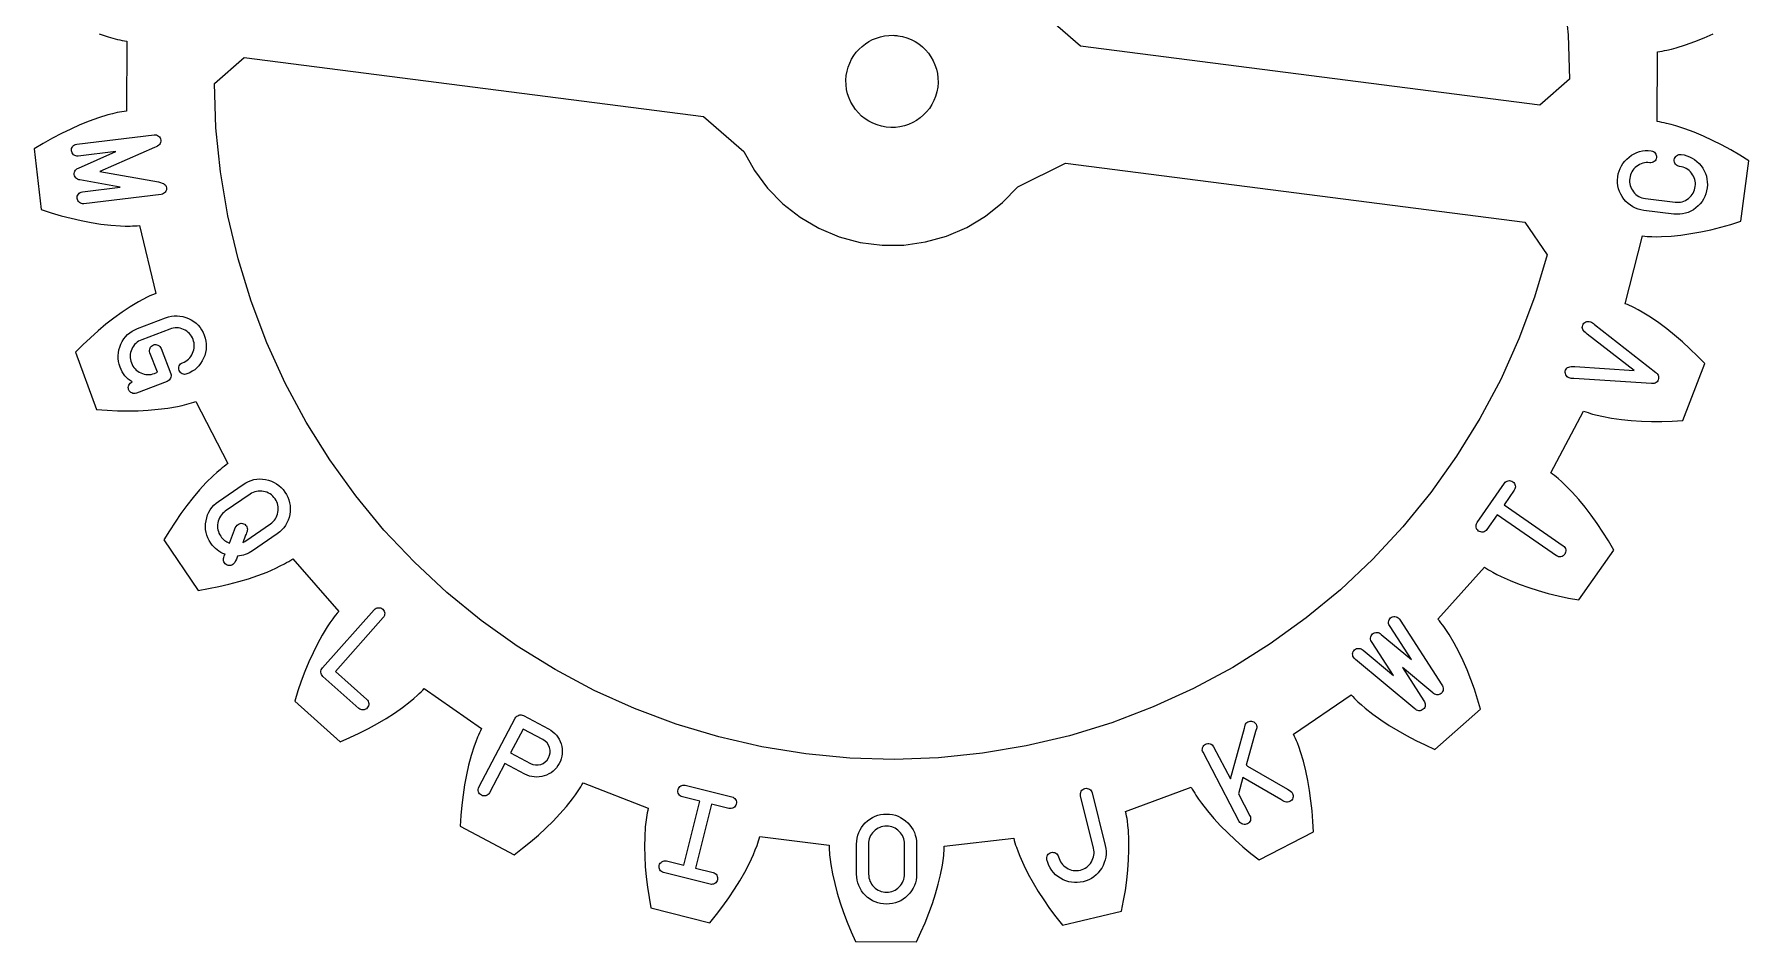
# Model space of a CAD drawing. Extents: x 6 to 255, y 30 to 363.
# Drawn here: x 5.6 to 88.7, y 279.6 to 323.5 of the extents above; entities that cross this region are included whole.
import ezdxf

# ---------------------------------------------------------------- set-up
doc = ezdxf.new("R2010")
doc.units = 0
doc.layers.add('Cut', color=7, linetype='CONTINUOUS')
doc.layers.add('Engrave', color=7, linetype='CONTINUOUS')

msp = doc.modelspace()

# ---------------------------------------------------------------- linework, layer by layer
at = {"layer": 'Cut', "color": 7}
for p, q in [((79.739878, 325.60478), (79.957479, 323.467344)), ((56.3339, 322.924508), (54.38237, 324.615007)), ((8.777805, 323.514093), (9.227017, 323.368965)), ((9.227017, 323.368965), (9.452274, 323.305539)), ((9.452274, 323.305539), (9.678012, 323.249955)), ((9.678012, 323.249955), (9.790644, 323.225075)), ((9.790644, 323.225075), (9.9042, 323.202909)), ((9.9042, 323.202909), (10.017735, 323.183005)), ((10.017735, 323.183005), (10.130824, 323.166719)), ((10.130824, 323.166719), (10.107302, 319.780741)), ((47.261577, 323.448667), (47.261671, 323.448655)), ((79.957479, 323.467344), (80.034381, 321.319959)), ((86.099423, 323.142746), (86.547275, 323.324249)), ((86.547275, 323.324249), (86.99375, 323.523748)), ((14.36501, 321.114956), (15.808518, 322.369832)), ((15.808518, 322.369832), (15.808486, 322.36975)), ((15.808486, 322.36975), (38.065021, 319.510785)), ((78.590434, 320.065546), (56.3339, 322.924508)), ((84.267859, 319.266924), (84.291372, 322.653356)), ((84.291372, 322.653356), (84.405337, 322.667937)), ((84.405337, 322.667937), (84.518783, 322.685937)), ((84.518783, 322.685937), (84.632357, 322.706795)), ((84.632357, 322.706795), (84.745496, 322.729865)), ((84.745496, 322.729865), (84.972181, 322.782898)), ((84.972181, 322.782898), (85.1983, 322.84271)), ((85.1983, 322.84271), (85.649755, 322.981596)), ((85.649755, 322.981596), (86.099423, 323.142746)), ((14.441915, 318.968026), (14.36501, 321.114956)), ((80.034381, 321.319959), (78.590434, 320.065546)), ((7.851773, 319.11028), (7.404835, 318.911391)), ((8.299632, 319.291781), (7.851773, 319.11028)), ((8.749746, 319.452874), (8.299632, 319.291781)), ((9.200764, 319.591816), (8.749746, 319.452874)), ((9.426954, 319.651619), (9.200764, 319.591816)), ((9.653138, 319.704477), (9.426954, 319.651619)), ((9.766677, 319.727495), (9.653138, 319.704477)), ((9.880228, 319.748356), (9.766677, 319.727495)), ((9.993768, 319.766345), (9.880228, 319.748356)), ((10.107302, 319.780741), (9.993768, 319.766345)), ((38.065021, 319.510785), (40.016995, 317.819822)), ((84.381508, 319.251079), (84.267859, 319.266924)), ((84.495114, 319.231166), (84.381508, 319.251079)), ((84.60819, 319.209002), (84.495114, 319.231166)), ((84.721396, 319.184108), (84.60819, 319.209002)), ((84.947238, 319.128031), (84.721396, 319.184108)), ((85.172438, 319.065092), (84.947238, 319.128031)), ((85.621659, 318.919963), (85.172438, 319.065092)), ((6.077134, 318.21293), (5.639241, 317.948748)), ((6.517741, 318.461735), (6.077134, 318.21293)), ((6.96061, 318.694705), (6.517741, 318.461735)), ((7.404835, 318.911391), (6.96061, 318.694705)), ((14.659505, 316.830136), (14.441915, 318.968026)), ((86.069047, 318.752555), (85.621659, 318.919963)), ((86.514624, 318.565261), (86.069047, 318.752555)), ((86.958405, 318.359516), (86.514624, 318.565261)), ((87.399943, 318.137053), (86.958405, 318.359516)), ((5.639241, 317.948748), (5.974447, 315.016042)), ((40.016995, 317.819822), (40.533142, 316.894267)), ((87.839183, 317.897641), (87.399943, 318.137053)), ((88.276174, 317.64295), (87.839183, 317.897641)), ((88.710901, 317.372502), (88.276174, 317.64295)), ((88.334986, 314.444773), (88.710901, 317.372502)), ((15.015973, 314.711243), (14.659505, 316.830136)), ((40.533142, 316.894267), (41.167825, 316.04517)), ((53.290427, 316.114967), (55.606113, 317.257205)), ((55.606113, 317.257205), (77.862646, 314.39824)), ((41.167825, 316.04517), (41.910168, 315.288347)), ((52.556677, 315.349566), (53.290427, 316.114967)), ((5.974447, 315.016042), (6.461195, 314.85771)), ((6.461195, 314.85771), (6.946571, 314.714643)), ((41.910168, 315.288347), (42.746143, 314.636929)), ((51.72839, 314.68912), (52.556677, 315.349566)), ((6.946571, 314.714643), (7.430164, 314.587613)), ((7.430164, 314.587613), (7.912391, 314.476805)), ((7.912391, 314.476805), (8.392344, 314.383535)), ((8.392344, 314.383535), (8.870046, 314.307991)), ((8.870046, 314.307991), (9.344127, 314.252803)), ((9.344127, 314.252803), (9.815493, 314.219316)), ((9.815493, 314.219316), (10.049357, 314.212078)), ((10.049357, 314.212078), (10.281407, 314.211969)), ((10.281407, 314.211969), (10.397224, 314.214681)), ((10.397224, 314.214681), (10.512576, 314.220108)), ((10.512576, 314.220108), (10.627487, 314.228252)), ((10.627487, 314.228252), (10.741476, 314.239476)), ((10.741476, 314.239476), (11.52905, 310.946232)), ((15.510414, 312.620397), (15.015973, 314.711243)), ((42.746143, 314.636929), (43.66173, 314.103136)), ((43.66173, 314.103136), (44.640211, 313.695558)), ((49.845644, 313.725102), (50.819136, 314.144005)), ((50.819136, 314.144005), (51.72839, 314.68912)), ((77.862646, 314.39824), (78.942454, 312.819483)), ((86.389799, 313.932522), (86.873383, 314.036623)), ((86.873383, 314.036623), (87.358772, 314.157018)), ((87.358772, 314.157018), (87.845978, 314.293227)), ((87.845978, 314.293227), (88.334986, 314.444773)), ((44.640211, 313.695558), (45.663943, 313.42154)), ((45.663943, 313.42154), (46.715236, 313.286736)), ((46.715236, 313.286736), (47.775152, 313.293089)), ((47.775152, 313.293089), (48.824637, 313.440108)), ((48.824637, 313.440108), (49.845644, 313.725102)), ((82.72491, 310.452533), (83.557724, 313.734467)), ((83.557724, 313.734467), (83.671781, 313.721793)), ((83.671781, 313.721793), (83.786666, 313.711842)), ((83.786666, 313.711842), (83.901481, 313.705069)), ((83.901481, 313.705069), (84.017303, 313.700545)), ((84.017303, 313.700545), (84.249689, 313.697278)), ((84.249689, 313.697278), (84.483486, 313.701256)), ((84.483486, 313.701256), (84.954856, 313.728365)), ((84.954856, 313.728365), (85.429852, 313.776805)), ((85.429852, 313.776805), (85.908472, 313.845616)), ((85.908472, 313.845616), (86.389799, 313.932522)), ((16.140566, 310.5662), (15.510414, 312.620397)), ((78.942454, 312.819483), (78.324969, 310.761658)), ((11.106521, 310.762913), (10.898893, 310.657614)), ((11.210586, 310.812297), (11.106521, 310.762913)), ((11.315994, 310.859832), (11.210586, 310.812297)), ((11.422295, 310.904618), (11.315994, 310.859832)), ((11.52905, 310.946232), (11.422295, 310.904618)), ((78.324969, 310.761658), (77.574502, 308.748173)), ((9.891029, 310.038391), (9.498826, 309.755204)), ((10.289112, 310.302117), (9.891029, 310.038391)), ((10.693983, 310.545498), (10.289112, 310.302117)), ((10.898893, 310.657614), (10.693983, 310.545498)), ((16.903713, 308.557694), (16.140566, 310.5662)), ((82.831253, 310.409652), (82.72491, 310.452533)), ((82.936702, 310.363532), (82.831253, 310.409652)), ((83.041081, 310.314676), (82.936702, 310.363532)), ((83.144686, 310.263524), (83.041081, 310.314676)), ((83.350432, 310.15542), (83.144686, 310.263524)), ((83.554092, 310.040399), (83.350432, 310.15542)), ((83.955802, 309.791677), (83.554092, 310.040399)), ((8.733419, 309.138176), (8.359312, 308.805696)), ((9.11341, 309.454835), (8.733419, 309.138176)), ((9.498826, 309.755204), (9.11341, 309.454835)), ((84.350282, 309.522087), (83.955802, 309.791677)), ((84.737974, 309.23397), (84.350282, 309.522087)), ((85.119778, 308.928166), (84.737974, 309.23397)), ((7.991086, 308.458736), (7.629191, 308.097295)), ((8.359312, 308.805696), (7.991086, 308.458736)), ((17.79669, 306.603009), (16.903713, 308.557694)), ((77.574502, 308.748173), (76.694202, 306.788059)), ((85.494796, 308.606085), (85.119778, 308.928166)), ((85.86439, 308.268629), (85.494796, 308.606085)), ((86.227644, 307.916683), (85.86439, 308.268629)), ((7.629191, 308.097295), (8.65652, 305.330156)), ((85.518776, 304.797144), (86.585014, 307.550259)), ((86.585014, 307.550259), (86.227644, 307.916683)), ((18.815424, 304.711203), (17.79669, 306.603009)), ((76.694202, 306.788059), (75.687232, 304.889916)), ((13.362499, 305.678911), (13.47062, 305.717356)), ((13.47062, 305.717356), (15.023602, 302.708202)), ((8.65652, 305.330156), (9.167242, 305.29305)), ((9.167242, 305.29305), (9.672085, 305.26997)), ((9.672085, 305.26997), (10.172404, 305.262727)), ((10.172404, 305.262727), (10.667294, 305.270408)), ((10.667294, 305.270408), (11.155399, 305.294386)), ((11.155399, 305.294386), (11.637173, 305.336015)), ((11.637173, 305.336015), (12.111257, 305.395733)), ((12.111257, 305.395733), (12.57629, 305.475798)), ((12.57629, 305.475798), (12.805192, 305.524643)), ((12.805192, 305.524643), (13.030919, 305.580289)), ((13.030919, 305.580289), (13.142666, 305.610604)), ((13.142666, 305.610604), (13.253037, 305.643633)), ((13.253037, 305.643633), (13.362499, 305.678911)), ((75.687232, 304.889916), (74.558112, 303.061882)), ((79.116447, 302.264114), (80.711045, 305.251559)), ((80.711045, 305.251559), (80.818254, 305.21168)), ((80.818254, 305.21168), (80.927257, 305.174588)), ((80.927257, 305.174588), (81.037569, 305.140217)), ((81.037569, 305.140217), (81.148466, 305.108542)), ((81.148466, 305.108542), (81.373709, 305.049669)), ((81.373709, 305.049669), (81.601748, 304.99764)), ((81.601748, 304.99764), (82.06587, 304.910715)), ((82.06587, 304.910715), (82.539036, 304.84422)), ((19.955845, 302.890419), (18.815424, 304.711203)), ((82.539036, 304.84422), (83.019911, 304.796722)), ((83.019911, 304.796722), (83.50799, 304.765399)), ((83.50799, 304.765399), (84.002432, 304.750984)), ((84.002432, 304.750984), (84.502753, 304.751381)), ((84.502753, 304.751381), (85.008048, 304.767187)), ((85.008048, 304.767187), (85.518776, 304.797144)), ((14.657195, 302.429078), (14.481219, 302.277079)), ((14.746773, 302.502359), (14.657195, 302.429078)), ((14.837237, 302.573394), (14.746773, 302.502359)), ((14.929516, 302.642159), (14.837237, 302.573394)), ((15.023602, 302.708202), (14.929516, 302.642159)), ((21.212525, 301.147897), (19.955845, 302.890419)), ((74.558112, 303.061882), (73.312298, 301.311207)), ((13.973666, 301.786268), (13.650221, 301.434777)), ((14.308418, 302.119212), (13.973666, 301.786268)), ((14.481219, 302.277079), (14.308418, 302.119212)), ((79.209626, 302.197057), (79.116447, 302.264114)), ((79.300496, 302.126943), (79.209626, 302.197057)), ((79.390592, 302.054533), (79.300496, 302.126943)), ((79.479207, 301.979918), (79.390592, 302.054533)), ((79.652914, 301.825632), (79.479207, 301.979918)), ((79.822945, 301.665112), (79.652914, 301.825632)), ((80.153185, 301.327634), (79.822945, 301.665112)), ((13.337634, 301.066096), (13.034999, 300.682036)), ((13.650221, 301.434777), (13.337634, 301.066096)), ((22.58094, 299.490871), (21.212525, 301.147897)), ((73.312298, 301.311207), (71.954288, 299.646039)), ((80.471654, 300.971621), (80.153185, 301.327634)), ((80.779256, 300.598873), (80.471654, 300.971621)), ((12.741864, 300.283499), (12.458226, 299.871391)), ((13.034999, 300.682036), (12.741864, 300.283499)), ((81.076464, 300.210287), (80.779256, 300.598873)), ((81.364167, 299.80812), (81.076464, 300.210287)), ((12.184089, 299.446165), (11.918537, 299.008725)), ((12.458226, 299.871391), (12.184089, 299.446165)), ((24.054756, 297.927486), (22.58094, 299.490871)), ((71.954288, 299.646039), (70.490412, 298.073156)), ((81.641928, 299.391949), (81.364167, 299.80812)), ((81.910181, 298.963108), (81.641928, 299.391949)), ((11.918537, 299.008725), (13.578731, 296.567746)), ((80.475723, 296.104137), (82.169392, 298.522047)), ((82.169392, 298.522047), (81.910181, 298.963108)), ((16.471176, 297.286565), (16.917213, 297.458025)), ((16.917213, 297.458025), (17.349679, 297.647116)), ((17.349679, 297.647116), (17.560028, 297.74936)), ((17.560028, 297.74936), (17.765862, 297.857477)), ((17.765862, 297.857477), (17.866751, 297.914023)), ((17.866751, 297.914023), (17.966714, 297.971934)), ((17.966714, 297.971934), (18.064414, 298.032554)), ((18.064414, 298.032554), (18.160309, 298.095898)), ((18.160309, 298.095898), (20.388224, 295.545895)), ((25.627641, 296.463622), (24.054756, 297.927486)), ((70.490412, 298.073156), (68.927026, 296.599337)), ((73.653224, 295.176306), (75.915962, 297.695548)), ((75.915962, 297.695548), (76.010884, 297.630877)), ((76.010884, 297.630877), (76.108128, 297.569357)), ((76.108128, 297.569357), (76.2068, 297.509641)), ((76.2068, 297.509641), (76.307144, 297.451747)), ((76.307144, 297.451747), (76.511638, 297.34136)), ((13.578731, 296.567746), (14.083123, 296.653701)), ((14.083123, 296.653701), (14.578919, 296.75276)), ((14.578919, 296.75276), (15.06657, 296.864937)), ((15.06657, 296.864937), (15.545177, 296.990706)), ((15.545177, 296.990706), (16.013378, 297.131393)), ((16.013378, 297.131393), (16.471176, 297.286565)), ((68.927026, 296.599337), (67.270463, 295.231372)), ((76.511638, 297.34136), (76.720605, 297.235957)), ((76.720605, 297.235957), (77.150347, 297.040996)), ((77.150347, 297.040996), (77.593673, 296.863213)), ((77.593673, 296.863213), (78.049213, 296.701273)), ((78.049213, 296.701273), (78.515613, 296.554704)), ((27.292809, 295.105611), (25.627641, 296.463622)), ((78.515613, 296.554704), (78.991959, 296.422162)), ((78.991959, 296.422162), (79.478263, 296.30319)), ((79.478263, 296.30319), (79.972694, 296.19733)), ((79.972694, 296.19733), (80.475723, 296.104137)), ((19.964333, 294.997159), (19.834967, 294.802647)), ((20.098676, 295.187152), (19.964333, 294.997159)), ((20.16835, 295.279444), (20.098676, 295.187152)), ((20.239381, 295.370364), (20.16835, 295.279444)), ((20.312671, 295.459484), (20.239381, 295.370364)), ((20.388224, 295.545895), (20.312671, 295.459484)), ((29.043472, 293.859337), (27.292809, 295.105611)), ((67.270463, 295.231372), (65.52794, 293.973788)), ((73.727513, 295.088993), (73.653224, 295.176306)), ((73.799359, 294.999432), (73.727513, 295.088993)), ((73.869475, 294.907601), (73.799359, 294.999432)), ((73.937441, 294.813939), (73.869475, 294.907601)), ((19.589328, 294.399587), (19.359524, 293.980695)), ((19.834967, 294.802647), (19.589328, 294.399587)), ((74.069501, 294.622586), (73.937441, 294.813939)), ((74.196074, 294.425805), (74.069501, 294.622586)), ((74.436287, 294.019579), (74.196074, 294.425805)), ((19.144204, 293.547777), (18.941998, 293.102645)), ((19.359524, 293.980695), (19.144204, 293.547777)), ((30.871494, 292.730678), (29.043472, 293.859337)), ((65.52794, 293.973788), (63.706708, 292.833817)), ((74.65976, 293.597518), (74.436287, 294.019579)), ((74.869658, 293.161886), (74.65976, 293.597518)), ((18.752905, 292.6453), (18.576487, 292.177551)), ((18.941998, 293.102645), (18.752905, 292.6453)), ((32.769637, 291.723706), (30.871494, 292.730678)), ((63.706708, 292.833817), (61.814898, 291.815084)), ((75.06509, 292.713586), (74.869658, 293.161886)), ((75.247861, 292.253979), (75.06509, 292.713586)), ((18.411823, 291.698944), (18.258466, 291.210839)), ((18.576487, 292.177551), (18.411823, 291.698944)), ((24.296228, 291.57138), (24.379001, 291.651906)), ((24.379001, 291.651906), (24.459528, 291.733774)), ((24.459528, 291.733774), (24.537327, 291.817908)), ((24.537327, 291.817908), (27.310799, 289.875438)), ((34.729285, 290.842948), (32.769637, 291.723706)), ((61.814898, 291.815084), (59.860203, 290.92211)), ((75.417839, 291.783529), (75.247861, 292.253979)), ((75.576236, 291.303104), (75.417839, 291.783529)), ((18.258466, 291.210839), (20.454716, 289.23806)), ((23.091116, 290.628189), (23.482866, 290.90142)), ((23.482866, 290.90142), (23.857427, 291.188674)), ((23.857427, 291.188674), (24.03747, 291.338402)), ((24.03747, 291.338402), (24.211642, 291.492213)), ((24.211642, 291.492213), (24.296228, 291.57138)), ((36.742769, 290.09247), (34.729285, 290.842948)), ((59.860203, 290.92211), (57.852129, 290.158965)), ((66.652686, 289.602636), (69.452396, 291.506658)), ((69.452396, 291.506658), (69.529372, 291.421611)), ((69.529372, 291.421611), (69.608496, 291.338371)), ((69.608496, 291.338371), (69.69043, 291.256495)), ((69.69043, 291.256495), (69.773555, 291.17643)), ((69.773555, 291.17643), (69.945536, 291.019899)), ((69.945536, 291.019899), (70.123367, 290.867886)), ((70.123367, 290.867886), (70.49386, 290.575654)), ((73.498948, 288.870722), (75.722338, 290.812738)), ((75.722338, 290.812738), (75.576236, 291.303104)), ((21.828104, 289.882687), (22.262377, 290.119728)), ((22.262377, 290.119728), (22.683533, 290.368076)), ((22.683533, 290.368076), (23.091116, 290.628189)), ((38.801049, 289.474989), (36.742769, 290.09247)), ((57.852129, 290.158965), (55.797467, 289.528365)), ((70.49386, 290.575654), (70.882433, 290.297004)), ((70.882433, 290.297004), (71.285951, 290.03102)), ((71.285951, 290.03102), (71.70348, 289.776792)), ((20.454716, 289.23806), (20.923821, 289.44208)), ((20.923821, 289.44208), (21.381617, 289.656955)), ((21.381617, 289.656955), (21.828104, 289.882687)), ((27.03083, 289.241678), (26.951751, 289.021353)), ((27.115851, 289.45791), (27.03083, 289.241678)), ((27.161122, 289.56421), (27.115851, 289.45791)), ((27.20867, 289.669595), (27.161122, 289.56421)), ((27.257907, 289.773206), (27.20867, 289.669595)), ((27.310799, 289.875438), (27.257907, 289.773206)), ((40.895071, 288.993664), (38.801049, 289.474989)), ((55.797467, 289.528365), (53.706621, 289.033924)), ((66.703922, 289.499938), (66.652686, 289.602636)), ((66.751814, 289.395442), (66.703922, 289.499938)), ((66.797611, 289.289562), (66.751814, 289.395442)), ((66.84156, 289.182339), (66.797611, 289.289562)), ((66.923787, 288.964766), (66.84156, 289.182339)), ((71.70348, 289.776792), (72.134583, 289.533875)), ((72.134583, 289.533875), (72.577916, 289.302272)), ((72.577916, 289.302272), (73.033004, 289.081063)), ((26.809623, 288.571256), (26.686581, 288.109387)), ((26.951751, 289.021353), (26.809623, 288.571256)), ((43.016229, 288.650309), (40.895071, 288.993664)), ((45.155033, 288.446742), (43.016229, 288.650309)), ((47.302885, 288.382966), (45.155033, 288.446742)), ((49.450294, 288.459867), (47.302885, 288.382966)), ((51.587728, 288.677458), (49.450294, 288.459867)), ((53.706621, 289.033924), (51.587728, 288.677458)), ((67.000275, 288.743546), (66.923787, 288.964766)), ((67.135988, 288.29163), (67.000275, 288.743546)), ((67.252284, 287.828399), (67.135988, 288.29163)), ((73.033004, 289.081063), (73.498948, 288.870722)), ((26.581183, 287.637567), (26.491684, 287.157141)), ((26.686581, 288.109387), (26.581183, 287.637567)), ((67.351256, 287.355234), (67.252284, 287.828399)), ((26.417494, 286.668131), (26.357784, 286.171431)), ((26.491684, 287.157141), (26.417494, 286.668131)), ((31.722488, 286.474962), (31.860966, 286.663585)), ((31.860966, 286.663585), (31.993508, 286.85448)), ((31.993508, 286.85448), (32.056779, 286.951738)), ((32.056779, 286.951738), (32.11795, 287.049433)), ((32.11795, 287.049433), (32.176665, 287.148521)), ((32.176665, 287.148521), (32.231958, 287.248935)), ((32.231958, 287.248935), (35.389491, 286.026185)), ((58.521243, 285.866072), (61.695514, 287.044945)), ((61.695514, 287.044945), (61.749799, 286.943604)), ((61.749799, 286.943604), (61.806893, 286.843626)), ((61.806893, 286.843626), (61.866559, 286.745018)), ((61.866559, 286.745018), (61.928497, 286.647317)), ((61.928497, 286.647317), (62.057928, 286.454145)), ((67.434034, 286.873463), (67.351256, 287.355234)), ((67.501337, 286.383107), (67.434034, 286.873463)), ((26.357784, 286.171431), (26.312094, 285.667493)), ((31.112249, 285.747551), (31.427553, 286.106732)), ((31.427553, 286.106732), (31.722488, 286.474962)), ((35.33973, 285.802262), (35.31892, 285.688723)), ((35.362802, 285.91491), (35.33973, 285.802262)), ((35.389491, 286.026185), (35.362802, 285.91491)), ((58.546111, 285.753875), (58.521243, 285.866072)), ((62.057928, 286.454145), (62.194653, 286.263677)), ((62.194653, 286.263677), (62.484157, 285.891381)), ((62.484157, 285.891381), (62.794477, 285.527675)), ((67.554354, 285.885945), (67.501337, 286.383107)), ((67.592734, 285.381111), (67.554354, 285.885945)), ((26.312094, 285.667493), (26.280975, 285.156756)), ((26.280975, 285.156756), (28.885261, 283.76708)), ((30.06458, 284.721576), (30.429635, 285.055425)), ((30.429635, 285.055425), (30.779305, 285.397418)), ((30.779305, 285.397418), (31.112249, 285.747551)), ((35.245188, 285.111054), (35.214872, 284.640138)), ((35.269162, 285.344014), (35.245188, 285.111054)), ((35.300376, 285.574271), (35.269162, 285.344014)), ((35.31892, 285.688723), (35.300376, 285.574271)), ((58.567809, 285.641247), (58.546111, 285.753875)), ((58.587178, 285.527266), (58.567809, 285.641247)), ((58.603852, 285.412817), (58.587178, 285.527266)), ((58.631937, 285.182103), (58.603852, 285.412817)), ((58.652786, 284.949133), (58.631937, 285.182103)), ((58.676303, 284.477765), (58.652786, 284.949133)), ((62.794477, 285.527675), (63.122438, 285.17302)), ((63.122438, 285.17302), (63.467588, 284.826508)), ((67.617182, 284.870383), (67.592734, 285.381111)), ((29.291483, 284.077405), (29.685042, 284.39542)), ((29.685042, 284.39542), (30.06458, 284.721576)), ((35.214872, 284.640138), (35.206201, 284.162447)), ((35.206201, 284.162447), (35.216709, 283.679304)), ((40.576454, 283.996862), (40.658717, 284.213999)), ((40.658717, 284.213999), (40.69721, 284.323469)), ((40.69721, 284.323469), (40.732943, 284.432935)), ((40.732943, 284.432935), (40.766422, 284.543313)), ((40.766422, 284.543313), (40.796276, 284.653701)), ((40.796276, 284.653701), (44.154661, 284.222594)), ((44.154661, 284.222594), (44.155566, 284.10768)), ((44.155566, 284.10768), (44.159638, 283.99279)), ((49.729323, 284.069309), (49.732035, 284.183759)), ((49.732035, 284.183759), (53.096301, 284.568724)), ((53.096301, 284.568724), (53.124398, 284.45743)), ((53.124398, 284.45743), (53.156144, 284.346577)), ((53.156144, 284.346577), (53.190407, 284.236671)), ((53.190407, 284.236671), (53.227063, 284.126744)), ((53.227063, 284.126744), (53.306595, 283.908702)), ((58.67859, 283.99961), (58.676303, 284.477765)), ((63.467588, 284.826508), (63.827666, 284.487685)), ((63.827666, 284.487685), (64.202684, 284.156098)), ((64.202684, 284.156098), (64.59173, 283.832651)), ((64.993897, 283.516444), (67.617182, 284.870383)), ((28.885261, 283.76708), (29.291483, 284.077405)), ((35.216709, 283.679304), (35.244782, 283.191195)), ((40.06843, 282.928366), (40.288624, 283.352248)), ((40.288624, 283.352248), (40.486404, 283.780629)), ((40.486404, 283.780629), (40.576454, 283.996862)), ((44.159638, 283.99279), (44.166877, 283.877444)), ((44.166877, 283.877444), (44.175923, 283.762083)), ((44.175923, 283.762083), (44.200894, 283.531362)), ((44.200894, 283.531362), (44.233359, 283.299319)), ((44.233359, 283.299319), (44.316666, 282.834727)), ((49.640203, 283.261816), (49.675942, 283.493432)), ((49.675942, 283.493432), (49.703989, 283.724144)), ((49.703989, 283.724144), (49.714849, 283.839056)), ((49.714849, 283.839056), (49.723896, 283.954417)), ((49.723896, 283.954417), (49.729323, 284.069309)), ((53.306595, 283.908702), (53.39337, 283.691119)), ((53.39337, 283.691119), (53.585623, 283.260013)), ((58.626937, 283.028837), (58.661318, 283.51649)), ((58.661318, 283.51649), (58.67859, 283.99961)), ((64.59173, 283.832651), (64.993897, 283.516444)), ((35.244782, 283.191195), (35.28952, 282.698572)), ((35.28952, 282.698572), (35.350502, 282.201883)), ((39.570695, 282.092856), (39.828642, 282.508572)), ((39.828642, 282.508572), (40.06843, 282.928366)), ((44.316666, 282.834727), (44.422554, 282.368784)), ((49.438387, 282.334016), (49.550521, 282.798605)), ((49.550521, 282.798605), (49.640203, 283.261816)), ((53.585623, 283.260013), (53.799595, 282.832976)), ((53.799595, 282.832976), (54.033466, 282.410013)), ((58.507059, 282.041316), (58.574914, 282.537111)), ((58.574914, 282.537111), (58.626937, 283.028837)), ((35.350502, 282.201883), (35.426884, 281.702023)), ((35.426884, 281.702023), (35.518367, 281.198525)), ((39.006129, 281.274071), (39.296506, 281.681208)), ((39.296506, 281.681208), (39.570695, 282.092856)), ((44.422554, 282.368784), (44.548265, 281.902398)), ((44.548265, 281.902398), (44.692484, 281.434661)), ((49.155321, 281.403931), (49.306372, 281.869423)), ((49.306372, 281.869423), (49.438387, 282.334016)), ((54.033466, 282.410013), (54.285431, 281.990667)), ((54.285431, 281.990667), (54.554144, 281.575843)), ((58.423371, 281.542353), (58.507059, 282.041316)), ((35.518367, 281.198525), (38.380051, 280.472022)), ((38.380051, 280.472022), (38.700325, 280.87101)), ((38.700325, 280.87101), (39.006129, 281.274071)), ((44.692484, 281.434661), (44.854004, 280.96736)), ((44.854004, 280.96736), (45.03181, 280.50006)), ((48.803515, 280.473843), (48.987561, 280.938885)), ((48.987561, 280.938885), (49.155321, 281.403931)), ((54.554144, 281.575843), (54.838688, 281.164188)), ((54.838688, 281.164188), (55.13907, 280.757056)), ((55.453915, 280.353994), (58.325098, 281.040238)), ((58.325098, 281.040238), (58.423371, 281.542353)), ((45.03181, 280.50006), (45.22588, 280.032762)), ((45.22588, 280.032762), (45.435328, 279.565468)), ((48.387034, 279.545563), (48.602761, 280.009247)), ((48.602761, 280.009247), (48.803515, 280.473843)), ((55.13907, 280.757056), (55.453915, 280.353994)), ((45.435328, 279.565468), (48.387034, 279.545563))]:
    msp.add_line(p, q, dxfattribs=at)
for points in [[(44.985705, 321.502133), (45.131933, 322.639126), (46.115661, 323.4805), (47.261577, 323.448667)], [(47.261671, 323.448655), (47.336063, 323.446641), (47.410308, 323.440909), (47.484128, 323.431479)], [(47.484128, 323.431479), (48.706814, 323.274318), (49.570604, 322.155746), (49.413474, 320.933056)], [(46.915051, 319.00371), (45.692364, 319.16087), (44.828574, 320.279442), (44.985705, 321.502133)], [(49.413474, 320.933056), (49.256313, 319.710369), (48.137741, 318.846579), (46.915051, 319.00371)]]:
    msp.add_open_spline(points, degree=3, dxfattribs=at)
at = {"layer": 'Engrave', "color": 5}
for p, q in [((7.692962, 318.180591), (11.444679, 318.632529)), ((9.589289, 317.823462), (7.762491, 317.603405)), ((7.774301, 317.019263), (9.589289, 317.823462)), ((11.459965, 318.019531), (8.813372, 316.85165)), ((7.774989, 317.013495), (7.774301, 317.019263)), ((8.813372, 316.85165), (11.661599, 316.345687)), ((85.360039, 317.100705), (85.360033, 317.100705)), ((7.843815, 316.442085), (7.843127, 316.447853)), ((9.79786, 316.091909), (7.843815, 316.442085)), ((7.971062, 315.871853), (9.79786, 316.091909)), ((11.792308, 315.746602), (8.040592, 315.294664)), ((11.792324, 315.746594), (11.792308, 315.746602)), ((85.077646, 314.792474), (83.635003, 314.968965)), ((83.705607, 315.546026), (85.14825, 315.369533)), ((10.643123, 309.251033), (12.002005, 309.7666)), ((12.208236, 309.223064), (10.849354, 308.707494)), ((81.237584, 309.437811), (84.213184, 307.123111)), ((11.786582, 308.285833), (12.250593, 307.062842)), ((83.164375, 307.21135), (80.878079, 308.983709)), ((11.60394, 307.128398), (11.243032, 308.079609)), ((80.278253, 307.408075), (83.164375, 307.21135)), ((12.081934, 306.687951), (10.587183, 306.120777)), ((11.468051, 307.076841), (11.60394, 307.128398)), ((84.006335, 306.579795), (80.244751, 306.829871)), ((84.008452, 306.585219), (84.006335, 306.579795)), ((84.213184, 307.123111), (84.211067, 307.117687)), ((84.327042, 306.768723), (84.327129, 306.768723)), ((10.587183, 306.120777), (10.587184, 306.120798)), ((14.566011, 300.877667), (15.762225, 301.703164)), ((75.548945, 299.847662), (76.873359, 301.759099)), ((16.092423, 301.224678), (14.896209, 300.399181)), ((77.35122, 301.427997), (76.854563, 300.711207)), ((76.523461, 300.233348), (76.026806, 299.51656)), ((79.390615, 298.246727), (76.523461, 300.233348)), ((76.854563, 300.711207), (79.72172, 298.724585)), ((15.092633, 298.860679), (15.337924, 299.503206)), ((15.874345, 299.237668), (15.737394, 298.878279)), ((15.886802, 298.963726), (17.083017, 299.789218)), ((17.413216, 299.310733), (16.217, 298.485241)), ((14.880405, 298.318648), (14.880401, 298.318662)), ((15.486581, 298.228394), (15.433237, 298.085627)), ((19.600935, 292.810185), (22.112252, 295.633818)), ((22.546657, 295.24746), (20.228517, 292.641031)), ((22.546655, 295.247471), (22.546657, 295.24746)), ((71.816282, 295.130239), (73.837363, 291.992847)), ((70.896927, 294.436507), (72.36714, 293.214674)), ((72.36714, 293.214674), (71.332169, 294.82192)), ((70.02644, 293.665678), (71.49665, 292.443845)), ((71.49665, 292.443845), (70.461682, 294.051091)), ((20.228517, 292.641031), (21.748936, 291.288783)), ((72.53162, 290.836602), (69.661812, 293.22244)), ((71.92999, 292.831447), (71.929976, 292.831439)), ((71.929976, 292.831439), (72.966876, 291.222018)), ((73.402129, 291.607437), (71.92999, 292.831447)), ((21.36258, 290.854377), (19.624959, 292.399803)), ((27.181325, 287.039739), (28.946012, 290.381222)), ((29.338793, 290.502521), (30.559721, 289.857731)), ((29.324352, 289.852696), (28.713498, 288.69603)), ((30.28824, 289.343654), (29.324352, 289.852696)), ((30.28824, 289.343654), (30.28824, 289.343654)), ((63.603888, 287.439823), (64.279597, 289.900911)), ((64.809613, 289.736396), (64.362478, 288.101808)), ((28.713498, 288.69603), (29.677386, 288.186985)), ((64.028867, 285.38386), (62.269089, 288.727928)), ((62.783561, 288.998674), (63.603888, 287.439823)), ((28.442007, 288.181955), (27.695408, 286.768252)), ((29.405897, 287.67291), (28.442007, 288.181955)), ((29.405886, 287.672916), (29.405897, 287.67291)), ((64.195515, 287.501513), (63.981565, 286.722125)), ((66.035314, 286.439743), (64.195515, 287.501513)), ((64.428407, 288.057667), (66.362966, 286.940642)), ((37.183747, 287.132414), (39.440823, 286.572696)), ((56.962661, 284.081959), (56.335855, 286.62188)), ((56.90028, 286.761169), (57.527089, 284.221249)), ((63.981565, 286.722125), (64.543339, 285.654595)), ((37.890222, 286.358251), (37.04382, 286.568148)), ((37.120607, 283.254776), (37.890222, 286.358251)), ((38.454491, 286.218321), (37.684876, 283.114846)), ((39.300893, 286.008427), (38.454491, 286.218321)), ((45.484168, 282.828411), (45.483375, 284.281812)), ((46.064723, 284.282174), (46.065516, 282.828773)), ((47.809607, 282.829792), (47.808814, 284.28319)), ((48.390172, 284.2835), (48.390968, 282.830101)), ((36.274205, 283.46467), (37.120607, 283.254776)), ((54.704956, 283.524797), (54.704956, 283.524797)), ((38.391351, 282.340683), (36.134275, 282.900401)), ((37.684876, 283.114846), (38.531278, 282.904952)), ((46.065516, 282.828773), (46.065529, 282.828778))]:
    msp.add_line(p, q, dxfattribs=at)
for points in [[(7.498142, 318.072218), (7.54914, 318.134963), (7.61408, 318.171087), (7.692962, 318.180591)], [(11.444679, 318.632529), (11.523561, 318.642036), (11.595338, 318.621404), (11.66001, 318.570632)], [(11.66001, 318.570632), (11.722526, 318.521559), (11.758535, 318.457582), (11.768037, 318.3787)], [(11.768037, 318.3787), (11.777539, 318.299818), (11.757869, 318.228156), (11.709027, 318.163716)], [(7.439134, 317.857231), (7.429631, 317.936113), (7.449301, 318.007776), (7.498142, 318.072218)], [(7.54716, 317.665299), (7.484645, 317.714372), (7.448636, 317.778349), (7.439134, 317.857231)], [(7.762491, 317.603405), (7.683609, 317.593898), (7.611832, 317.614529), (7.54716, 317.665299)], [(11.709027, 318.163716), (11.663106, 318.107436), (11.580086, 318.059374), (11.459965, 318.019531)], [(82.36885, 316.588098), (82.417561, 316.986268), (82.600475, 317.308475), (82.91759, 317.554719)], [(82.91759, 317.554719), (83.233018, 317.803119), (83.589816, 317.902963), (83.987986, 317.854251)], [(84.132486, 317.335808), (84.067957, 317.287086), (83.996261, 317.267549), (83.917395, 317.277198)], [(83.987986, 317.854251), (84.06685, 317.844603), (84.131605, 317.807396), (84.182251, 317.742632)], [(84.241224, 317.530428), (84.231576, 317.451563), (84.19533, 317.386689), (84.132486, 317.335808)], [(84.182251, 317.742632), (84.23121, 317.680026), (84.250867, 317.609291), (84.241224, 317.530428)], [(85.1683, 317.209086), (85.117654, 317.273853), (85.097155, 317.345667), (85.106803, 317.424531)], [(85.106803, 317.424531), (85.116452, 317.503396), (85.153541, 317.56719), (85.218071, 317.615912)], [(85.218071, 317.615912), (85.280911, 317.666793), (85.351763, 317.68741), (85.430627, 317.677761)], [(85.430627, 317.677761), (85.828798, 317.629049), (86.151966, 317.446019), (86.400132, 317.128669)], [(7.578183, 316.702864), (7.568681, 316.781745), (7.589429, 316.85256), (7.640426, 316.915309)], [(7.689444, 316.50839), (7.624772, 316.559156), (7.587685, 316.623981), (7.578183, 316.702864)], [(7.640426, 316.915309), (7.677422, 316.964659), (7.722277, 316.997388), (7.774989, 317.013495)], [(7.843127, 316.447853), (7.788097, 316.450975), (7.73687, 316.471154), (7.689444, 316.50839)], [(82.66803, 315.514819), (82.419865, 315.832169), (82.320138, 316.189929), (82.36885, 316.588098)], [(82.945914, 316.517505), (82.916734, 316.278988), (82.976426, 316.064741), (83.124989, 315.874763)], [(83.274651, 317.098125), (83.084673, 316.949563), (82.975094, 316.756023), (82.945914, 316.517505)], [(83.917395, 317.277198), (83.678879, 317.306378), (83.464631, 317.246687), (83.274651, 317.098125)], [(85.360033, 317.100705), (85.28117, 317.110353), (85.217259, 317.14648), (85.1683, 317.209086)], [(85.940659, 316.771968), (85.792097, 316.961948), (85.598557, 317.071527), (85.360039, 317.100705)], [(86.119731, 316.129226), (86.148911, 316.367743), (86.089221, 316.58199), (85.940659, 316.771968)], [(86.400132, 317.128669), (86.64661, 316.813476), (86.745494, 316.456794), (86.696782, 316.058625)], [(7.717233, 315.548492), (7.707731, 315.627375), (7.727401, 315.699037), (7.776243, 315.763477)], [(7.776243, 315.763477), (7.82724, 315.826224), (7.89218, 315.862349), (7.971062, 315.871853)], [(11.661599, 316.345687), (11.798455, 316.311424), (11.891209, 316.27868), (11.939864, 316.247455)], [(11.983909, 315.857507), (11.935067, 315.793067), (11.871205, 315.756096), (11.792324, 315.746594)], [(11.939864, 316.247455), (12.00122, 316.208002), (12.03665, 316.148834), (12.046153, 316.069949)], [(12.046153, 316.069949), (12.055655, 315.991068), (12.034907, 315.920254), (11.983909, 315.857507)], [(83.124989, 315.874763), (83.273549, 315.684784), (83.467089, 315.575205), (83.705607, 315.546026)], [(85.790995, 315.548606), (85.980972, 315.697168), (86.090551, 315.890708), (86.119731, 316.129226)], [(86.696782, 316.058625), (86.648071, 315.660455), (86.466001, 315.33717), (86.150574, 315.088768)], [(7.82526, 315.356561), (7.762745, 315.405634), (7.726736, 315.469611), (7.717233, 315.548492)], [(8.040592, 315.294664), (7.961709, 315.285157), (7.889932, 315.305789), (7.82526, 315.356561)], [(83.635003, 314.968965), (83.236833, 315.017676), (82.914509, 315.199628), (82.66803, 315.514819)], [(86.150574, 315.088768), (85.833458, 314.842526), (85.475816, 314.743761), (85.077646, 314.792474)], [(85.14825, 315.369533), (85.386767, 315.340353), (85.601015, 315.400044), (85.790995, 315.548606)], [(12.002005, 309.7666), (12.377076, 309.908846), (12.747049, 309.897915), (13.111922, 309.733808)], [(9.831588, 308.48921), (9.997561, 308.854792), (10.268073, 309.108733), (10.643123, 309.251033)], [(12.875143, 309.202506), (12.655206, 309.301453), (12.432904, 309.308306), (12.208236, 309.223064)], [(13.332911, 308.717083), (13.247668, 308.941753), (13.095078, 309.103561), (12.875143, 309.202506)], [(13.111922, 309.733808), (13.479316, 309.568523), (13.734163, 309.298354), (13.876463, 308.923302)], [(80.679086, 309.196315), (80.641989, 309.262275), (80.63758, 309.332383), (80.665857, 309.406637)], [(80.665857, 309.406637), (80.694126, 309.48089), (80.745424, 309.533935), (80.819749, 309.565774)], [(80.878079, 308.983709), (80.781391, 309.061987), (80.71506, 309.132855), (80.679086, 309.196315)], [(80.819749, 309.565774), (80.892954, 309.600111), (80.966683, 309.603145), (81.040938, 309.574875)], [(81.040938, 309.574875), (81.102515, 309.551435), (81.168064, 309.505747), (81.237584, 309.437811)], [(9.799827, 307.376574), (9.657527, 307.751624), (9.668114, 308.122503), (9.831588, 308.48921)], [(10.363932, 308.249726), (10.264986, 308.029788), (10.258134, 307.807486), (10.343377, 307.582819)], [(10.849354, 308.707494), (10.624687, 308.622251), (10.462879, 308.469661), (10.363932, 308.249726)], [(11.243032, 308.079609), (11.214847, 308.153895), (11.216714, 308.228184), (11.248633, 308.302476)], [(11.248633, 308.302476), (11.283053, 308.375642), (11.337405, 308.426317), (11.411691, 308.454502)], [(11.411691, 308.454502), (11.485976, 308.482688), (11.559358, 308.480474), (11.631836, 308.447861)], [(11.631836, 308.447861), (11.706815, 308.414129), (11.758397, 308.360119), (11.786582, 308.285833)], [(13.312356, 308.050179), (13.411303, 308.270115), (13.418154, 308.492416), (13.332911, 308.717083)], [(13.876463, 308.923302), (14.018758, 308.548251), (14.006921, 308.177936), (13.840953, 307.812356)], [(10.378233, 306.663334), (10.110182, 306.829004), (9.91738, 307.066751), (9.799827, 307.376574)], [(10.343377, 307.582819), (10.42862, 307.358153), (10.581209, 307.196346), (10.801145, 307.097399)], [(12.658276, 307.217517), (12.630091, 307.291803), (12.631958, 307.366092), (12.663877, 307.440384)], [(12.663877, 307.440384), (12.698296, 307.51355), (12.752649, 307.564225), (12.826934, 307.592411)], [(12.826934, 307.592411), (13.051601, 307.677654), (13.213409, 307.830244), (13.312356, 308.050179)], [(13.840953, 307.812356), (13.677479, 307.445651), (13.408217, 307.191147), (13.033167, 307.048845)], [(79.838499, 307.233352), (79.866767, 307.307605), (79.916341, 307.356123), (79.987219, 307.378905)], [(79.987219, 307.378905), (80.056979, 307.404182), (80.15399, 307.413905), (80.278253, 307.408075)], [(10.221643, 306.510651), (10.253564, 306.584941), (10.30576, 306.635835), (10.378233, 306.663334)], [(10.801145, 307.097399), (11.021082, 306.998452), (11.243384, 306.991599), (11.468051, 307.076841)], [(12.241243, 306.841663), (12.209322, 306.767374), (12.156219, 306.716136), (12.081934, 306.687951)], [(12.250593, 307.062842), (12.278778, 306.988556), (12.275661, 306.914829), (12.241243, 306.841663)], [(12.809272, 307.05718), (12.736792, 307.089787), (12.686461, 307.143233), (12.658276, 307.217517)], [(13.033167, 307.048845), (12.958882, 307.02066), (12.88425, 307.023438), (12.809272, 307.05718)], [(79.846569, 307.009446), (79.812916, 307.084461), (79.810226, 307.159096), (79.838499, 307.233352)], [(80.00674, 306.858271), (79.932487, 306.886539), (79.879097, 306.936931), (79.846569, 307.009446)], [(80.244751, 306.829871), (80.147654, 306.825373), (80.068317, 306.83484), (80.00674, 306.858271)], [(84.173237, 306.609587), (84.117537, 306.5831), (84.062608, 306.574977), (84.008452, 306.585219)], [(84.327129, 306.768723), (84.298859, 306.694469), (84.247562, 306.641423), (84.173237, 306.609587)], [(84.211067, 307.117687), (84.258329, 307.089326), (84.294297, 307.04764), (84.318972, 306.992629)], [(84.318972, 306.992629), (84.352625, 306.917615), (84.355315, 306.842979), (84.327042, 306.768723)], [(10.212293, 306.289473), (10.184108, 306.363757), (10.187224, 306.437483), (10.221643, 306.510651)], [(10.363288, 306.129132), (10.29081, 306.16174), (10.240478, 306.215186), (10.212293, 306.289473)], [(10.587184, 306.120798), (10.512899, 306.092615), (10.438267, 306.095393), (10.363288, 306.129132)], [(15.762225, 301.703164), (16.09238, 301.931), (16.454237, 302.008835), (16.847797, 301.936669)], [(16.847797, 301.936669), (17.244052, 301.864008), (17.556098, 301.662599), (17.783934, 301.332443)], [(76.873359, 301.759099), (76.91861, 301.824407), (76.981132, 301.863603), (77.060927, 301.876686)], [(77.060927, 301.876686), (77.14023, 301.892472), (77.212534, 301.877737), (77.277841, 301.832479)], [(77.277841, 301.832479), (77.343149, 301.787228), (77.38314, 301.724154), (77.397816, 301.643257)], [(77.397816, 301.643257), (77.411998, 301.565058), (77.396466, 301.493305), (77.35122, 301.427997)], [(13.960136, 299.943923), (14.033897, 300.338582), (14.235856, 300.64983), (14.566011, 300.877667)], [(16.744905, 301.364153), (16.507691, 301.407651), (16.290197, 301.361159), (16.092423, 301.224678)], [(17.305448, 301.002246), (17.168967, 301.20002), (16.982119, 301.320656), (16.744905, 301.364153)], [(17.444925, 300.349762), (17.488423, 300.586977), (17.441931, 300.804471), (17.305448, 301.002246)], [(17.783934, 301.332443), (18.011771, 301.002287), (18.088809, 300.639879), (18.015047, 300.24522)], [(14.195291, 298.855959), (13.967455, 299.186113), (13.88907, 299.548768), (13.960136, 299.943923)], [(14.896209, 300.399181), (14.698435, 300.2627), (14.577799, 300.075852), (14.534301, 299.838637)], [(17.083017, 299.789218), (17.280791, 299.925701), (17.401427, 300.112549), (17.444925, 300.349762)], [(18.015047, 300.24522), (17.943981, 299.850065), (17.743371, 299.538569), (17.413216, 299.310733)], [(14.534301, 299.838637), (14.490803, 299.601424), (14.537295, 299.38393), (14.673777, 299.186156)], [(14.673777, 299.186156), (14.781642, 299.029851), (14.92126, 298.921359), (15.092633, 298.860679)], [(15.337924, 299.503206), (15.388, 299.631944), (15.445734, 299.718876), (15.511127, 299.764004)], [(15.511127, 299.764004), (15.57652, 299.809131), (15.648303, 299.824526), (15.726476, 299.810189)], [(15.726476, 299.810189), (15.807345, 299.795355), (15.870342, 299.755245), (15.915469, 299.689859)], [(15.959265, 299.472861), (15.946031, 299.393093), (15.917724, 299.314695), (15.874345, 299.237668)], [(15.915469, 299.689859), (15.960596, 299.624465), (15.975195, 299.552132), (15.959265, 299.472861)], [(75.503082, 299.628357), (75.488406, 299.709251), (75.503694, 299.782352), (75.548945, 299.847662)], [(75.622324, 299.44318), (75.557016, 299.488431), (75.517269, 299.550157), (75.503082, 299.628357)], [(75.839973, 299.394928), (75.76018, 299.38184), (75.68763, 299.397924), (75.622324, 299.44318)], [(76.026806, 299.51656), (75.981553, 299.451252), (75.919276, 299.410708), (75.839973, 299.394928)], [(14.880401, 298.318662), (14.600867, 298.420073), (14.372497, 298.599172), (14.195291, 298.855959)], [(14.811896, 298.115972), (14.823153, 298.18496), (14.845989, 298.252518), (14.880405, 298.318648)], [(16.217, 298.485241), (15.988923, 298.327845), (15.74545, 298.24223), (15.486581, 298.228394)], [(15.737394, 298.878279), (15.787554, 298.901129), (15.837356, 298.929611), (15.886802, 298.963726)], [(79.608267, 298.198472), (79.528474, 298.185384), (79.455923, 298.201469), (79.390615, 298.246727)], [(79.795097, 298.320104), (79.749846, 298.254796), (79.687569, 298.214252), (79.608267, 298.198472)], [(79.72172, 298.724585), (79.787026, 298.679334), (79.827018, 298.61626), (79.841695, 298.535363)], [(79.841695, 298.535363), (79.855877, 298.457165), (79.840344, 298.385412), (79.795097, 298.320104)], [(14.855692, 297.898974), (14.810565, 297.964369), (14.795966, 298.036701), (14.811896, 298.115972)], [(15.040641, 297.779385), (14.962469, 297.793726), (14.900819, 297.833589), (14.855692, 297.898974)], [(15.260034, 297.82483), (15.194641, 297.779703), (15.12151, 297.764554), (15.040641, 297.779385)], [(15.433237, 298.085627), (15.383161, 297.95689), (15.325427, 297.869957), (15.260034, 297.82483)], [(22.112252, 295.633818), (22.165054, 295.693187), (22.231124, 295.725196), (22.310463, 295.729846)], [(22.310463, 295.729846), (22.392538, 295.734644), (22.463261, 295.710646), (22.52263, 295.657853)], [(22.52263, 295.657853), (22.581998, 295.605051), (22.613361, 295.538255), (22.616719, 295.457465)], [(22.616719, 295.457465), (22.622811, 295.376838), (22.599457, 295.30684), (22.546655, 295.247471)], [(71.332169, 294.82192), (71.279496, 294.881402), (71.255569, 294.950809), (71.26039, 295.030139)], [(71.26039, 295.030139), (71.265382, 295.112206), (71.297615, 295.179576), (71.35709, 295.232249)], [(71.35709, 295.232249), (71.416574, 295.284923), (71.486622, 295.308126), (71.567235, 295.301859)], [(71.567235, 295.301859), (71.648016, 295.298331), (71.714743, 295.266823), (71.767416, 295.207336)], [(71.767416, 295.207336), (71.789253, 295.18267), (71.805542, 295.156971), (71.816282, 295.130239)], [(70.461682, 294.051091), (70.409009, 294.110575), (70.385081, 294.179982), (70.3899, 294.259313)], [(70.3899, 294.259313), (70.394892, 294.341378), (70.427125, 294.408747), (70.486598, 294.46142)], [(70.486598, 294.46142), (70.546081, 294.514093), (70.616131, 294.537297), (70.696746, 294.531029)], [(70.696746, 294.531029), (70.777526, 294.527502), (70.844253, 294.495994), (70.896927, 294.436507)], [(69.591192, 293.280267), (69.538519, 293.339749), (69.514592, 293.409156), (69.519411, 293.488486)], [(69.519411, 293.488486), (69.524402, 293.570553), (69.556636, 293.637923), (69.616111, 293.690596)], [(69.661812, 293.22244), (69.636572, 293.236322), (69.613033, 293.255598), (69.591192, 293.280267)], [(69.616111, 293.690596), (69.675594, 293.743268), (69.745643, 293.76647), (69.826258, 293.760203)], [(69.826258, 293.760203), (69.907038, 293.756675), (69.973765, 293.725167), (70.02644, 293.665678)], [(19.526767, 292.599949), (19.52341, 292.680737), (19.548133, 292.750816), (19.600935, 292.810185)], [(19.624959, 292.399803), (19.565591, 292.452605), (19.53286, 292.51932), (19.526767, 292.599949)], [(73.602064, 291.50881), (73.521449, 291.515072), (73.454804, 291.547948), (73.402129, 291.607437)], [(73.81246, 291.582523), (73.752975, 291.52985), (73.682843, 291.505279), (73.602064, 291.50881)], [(73.908909, 291.780527), (73.904094, 291.701198), (73.871944, 291.635197), (73.81246, 291.582523)], [(73.837363, 291.992847), (73.890036, 291.933363), (73.913885, 291.86259), (73.908909, 291.780527)], [(21.570644, 290.78214), (21.491303, 290.777501), (21.421949, 290.80158), (21.36258, 290.854377)], [(21.772961, 290.878401), (21.720159, 290.819032), (21.65272, 290.786945), (21.570644, 290.78214)], [(21.748936, 291.288783), (21.808305, 291.235981), (21.839668, 291.169186), (21.843025, 291.088398)], [(21.843025, 291.088398), (21.849117, 291.007769), (21.825763, 290.93777), (21.772961, 290.878401)], [(72.73155, 290.737973), (72.650935, 290.744235), (72.584292, 290.777111), (72.53162, 290.836602)], [(72.941947, 290.811686), (72.882463, 290.759013), (72.812331, 290.734442), (72.73155, 290.737973)], [(73.038398, 291.00969), (73.033583, 290.930361), (73.001432, 290.86436), (72.941947, 290.811686)], [(72.966876, 291.222018), (73.019547, 291.162534), (73.043388, 291.091758), (73.038398, 291.00969)], [(28.946012, 290.381222), (28.983115, 290.451478), (29.039636, 290.498331), (29.115575, 290.521782)], [(29.115575, 290.521782), (29.194132, 290.546041), (29.268538, 290.539621), (29.338793, 290.502521)], [(64.279597, 289.900911), (64.284748, 289.945227), (64.294227, 289.989632), (64.308034, 290.034126)], [(64.308034, 290.034126), (64.331596, 290.11003), (64.378533, 290.166482), (64.448843, 290.203483)], [(64.448843, 290.203483), (64.519157, 290.240483), (64.592715, 290.246348), (64.669519, 290.221078)], [(64.669519, 290.221078), (64.747139, 290.198419), (64.804448, 290.151934), (64.841448, 290.081621)], [(64.841448, 290.081621), (64.878452, 290.011311), (64.885173, 289.938204), (64.861609, 289.8623)], [(30.607338, 288.958174), (30.55397, 289.130998), (30.447604, 289.259491), (30.28824, 289.343654)], [(30.559721, 289.857731), (30.861311, 289.698457), (31.061787, 289.455614), (31.161151, 289.129201)], [(31.161151, 289.129201), (31.263132, 288.803596), (31.234485, 288.489997), (31.075211, 288.188406)], [(62.248928, 288.947252), (62.273301, 289.025772), (62.320644, 289.083532), (62.390956, 289.120533)], [(62.390956, 289.120533), (62.461267, 289.157532), (62.534825, 289.163397), (62.611632, 289.138128)], [(62.611632, 289.138128), (62.68925, 289.115469), (62.74656, 289.068984), (62.783561, 288.998674)], [(64.861609, 289.8623), (64.844552, 289.807336), (64.82722, 289.765368), (64.809613, 289.736396)], [(30.175668, 288.140794), (30.348492, 288.194162), (30.476985, 288.300528), (30.561147, 288.459892)], [(30.561147, 288.459892), (30.645309, 288.619256), (30.660706, 288.78535), (30.607338, 288.958174)], [(62.269089, 288.727928), (62.232084, 288.798239), (62.225364, 288.871347), (62.248928, 288.947252)], [(30.345321, 287.584407), (30.020621, 287.484139), (29.707476, 287.513642), (29.405886, 287.672916)], [(29.677386, 288.186985), (29.83675, 288.102823), (30.002844, 288.087426), (30.175668, 288.140794)], [(31.075211, 288.188406), (30.915938, 287.886816), (30.672641, 287.685483), (30.345321, 287.584407)], [(64.362478, 288.101808), (64.384413, 288.089267), (64.40639, 288.074553), (64.428407, 288.057667)], [(27.159497, 286.817878), (27.136953, 286.895529), (27.144229, 286.969483), (27.181325, 287.039739)], [(27.302626, 286.646957), (27.232371, 286.68406), (27.184661, 286.741034), (27.159497, 286.817878)], [(27.521918, 286.626478), (27.445981, 286.603029), (27.372884, 286.609855), (27.302626, 286.646957)], [(27.695408, 286.768252), (27.658305, 286.697995), (27.600475, 286.650737), (27.521918, 286.626478)], [(36.863792, 286.699641), (36.82324, 286.769595), (36.812526, 286.843129), (36.831651, 286.920245)], [(36.831651, 286.920245), (36.850773, 286.997362), (36.894371, 287.05643), (36.962445, 287.09745)], [(37.04382, 286.568148), (36.966703, 286.58727), (36.906693, 286.631101), (36.863792, 286.699641)], [(36.962445, 287.09745), (37.032864, 287.139883), (37.106632, 287.151538), (37.183747, 287.132414)], [(56.335855, 286.62188), (56.316823, 286.69902), (56.327853, 286.771602), (56.368944, 286.839626)], [(56.368944, 286.839626), (56.411457, 286.909997), (56.471283, 286.9547), (56.548422, 286.973736)], [(56.548422, 286.973736), (56.62556, 286.992772), (56.698374, 286.980801), (56.766864, 286.937824)], [(56.766864, 286.937824), (56.836773, 286.897193), (56.881245, 286.838308), (56.90028, 286.761169)], [(66.362966, 286.940642), (66.484806, 286.875559), (66.564227, 286.807863), (66.601228, 286.737553)], [(66.601228, 286.737553), (66.638233, 286.667242), (66.644548, 286.592827), (66.620173, 286.514305)], [(39.518677, 286.04127), (39.450603, 286.000252), (39.378008, 285.989305), (39.300893, 286.008427)], [(39.440823, 286.572696), (39.517939, 286.553572), (39.576773, 286.509034), (39.617327, 286.439082)], [(39.652993, 286.220597), (39.633868, 286.143479), (39.589097, 286.083704), (39.518677, 286.04127)], [(39.617327, 286.439082), (39.660228, 286.370542), (39.672117, 286.297714), (39.652993, 286.220597)], [(66.257471, 286.323437), (66.180664, 286.348712), (66.106612, 286.387481), (66.035314, 286.439743)], [(66.479364, 286.344948), (66.409054, 286.307949), (66.335089, 286.300779), (66.257471, 286.323437)], [(66.620173, 286.514305), (66.596612, 286.438402), (66.549676, 286.381949), (66.479364, 286.344948)], [(45.483375, 284.281812), (45.483198, 284.68295), (45.624465, 285.025065), (45.907174, 285.308157)], [(45.907174, 285.308157), (46.191874, 285.593189), (46.534793, 285.735822), (46.935929, 285.736055)], [(46.936257, 285.15472), (46.695961, 285.154579), (46.490596, 285.069193), (46.320162, 284.898564)], [(46.935929, 285.736055), (47.337069, 285.736231), (47.679185, 285.593996), (47.962277, 285.30935)], [(47.552647, 284.899278), (47.382015, 285.069712), (47.176552, 285.154859), (46.936257, 285.15472)], [(47.962277, 285.30935), (48.247307, 285.026588), (48.389939, 284.684638), (48.390172, 284.2835)], [(64.199579, 285.240479), (64.122774, 285.265756), (64.06587, 285.313549), (64.028867, 285.38386)], [(64.421472, 285.26199), (64.351161, 285.224991), (64.277197, 285.21782), (64.199579, 285.240479)], [(64.562283, 285.431347), (64.538721, 285.355443), (64.491784, 285.298991), (64.421472, 285.26199)], [(64.543339, 285.654595), (64.580344, 285.584286), (64.586658, 285.50987), (64.562283, 285.431347)], [(46.320162, 284.898564), (46.14973, 284.727932), (46.064583, 284.522469), (46.064723, 284.282174)], [(47.808814, 284.28319), (47.808674, 284.523487), (47.723285, 284.728849), (47.552647, 284.899278)], [(57.527089, 284.221249), (57.623198, 283.831794), (57.567095, 283.464657), (57.35878, 283.119836)], [(35.922106, 283.252501), (35.94123, 283.329618), (35.984828, 283.388686), (36.0529, 283.429705)], [(36.0529, 283.429705), (36.123319, 283.472138), (36.197088, 283.483792), (36.274205, 283.46467)], [(54.704956, 283.524797), (54.685923, 283.601937), (54.696953, 283.674519), (54.738045, 283.742543)], [(55.36353, 282.627444), (55.02059, 282.836225), (54.801065, 283.135342), (54.704956, 283.524797)], [(54.738045, 283.742543), (54.780558, 283.812916), (54.840384, 283.85762), (54.917522, 283.876655)], [(54.917522, 283.876655), (54.994662, 283.895691), (55.067477, 283.883721), (55.135967, 283.840744)], [(55.135967, 283.840744), (55.205874, 283.800111), (55.250345, 283.741225), (55.269381, 283.664087)], [(55.269381, 283.664087), (55.326954, 283.430791), (55.458953, 283.25179), (55.665377, 283.127083)], [(56.324957, 283.026383), (56.558253, 283.083956), (56.737254, 283.215955), (56.861961, 283.422379)], [(56.861961, 283.422379), (56.986668, 283.628802), (57.020235, 283.848662), (56.962661, 284.081959)], [(35.95425, 283.031896), (35.913696, 283.101849), (35.902982, 283.175384), (35.922106, 283.252501)], [(36.134275, 282.900401), (36.057158, 282.919525), (35.997149, 282.963357), (35.95425, 283.031896)], [(38.531278, 282.904952), (38.608396, 282.885828), (38.667231, 282.841289), (38.707784, 282.771335)], [(38.743448, 282.552852), (38.724325, 282.475735), (38.679554, 282.41596), (38.609135, 282.373526)], [(38.707784, 282.771335), (38.750686, 282.702797), (38.762574, 282.62997), (38.743448, 282.552852)], [(45.909158, 281.799652), (45.626065, 282.084353), (45.484401, 282.427272), (45.484168, 282.828411)], [(46.065529, 282.828778), (46.065669, 282.588484), (46.151054, 282.38312), (46.321686, 282.212686)], [(47.554168, 282.213403), (47.7246, 282.384032), (47.809747, 282.589495), (47.809607, 282.829792)], [(48.390968, 282.830101), (48.391145, 282.428963), (48.248911, 282.085878), (47.964267, 281.800846)], [(56.464247, 282.461955), (56.074793, 282.365846), (55.707887, 282.421009), (55.36353, 282.627444)], [(55.665377, 283.127083), (55.8718, 283.002376), (56.09166, 282.968809), (56.324957, 283.026383)], [(57.35878, 283.119836), (57.151879, 282.777359), (56.853701, 282.558066), (56.464247, 282.461955)], [(38.609135, 282.373526), (38.541061, 282.332507), (38.468466, 282.321559), (38.391351, 282.340683)], [(46.938411, 281.375856), (46.537275, 281.37568), (46.19419, 281.516945), (45.909158, 281.799652)], [(46.321686, 282.212686), (46.492316, 282.042253), (46.697778, 281.957106), (46.938072, 281.957244)], [(46.938072, 281.957244), (47.178371, 281.957385), (47.383736, 282.042771), (47.554168, 282.213403)], [(47.964267, 281.800846), (47.681501, 281.517752), (47.339549, 281.376089), (46.938411, 281.375856)]]:
    msp.add_open_spline(points, degree=3, dxfattribs=at)

doc.saveas('drawing.dxf')
